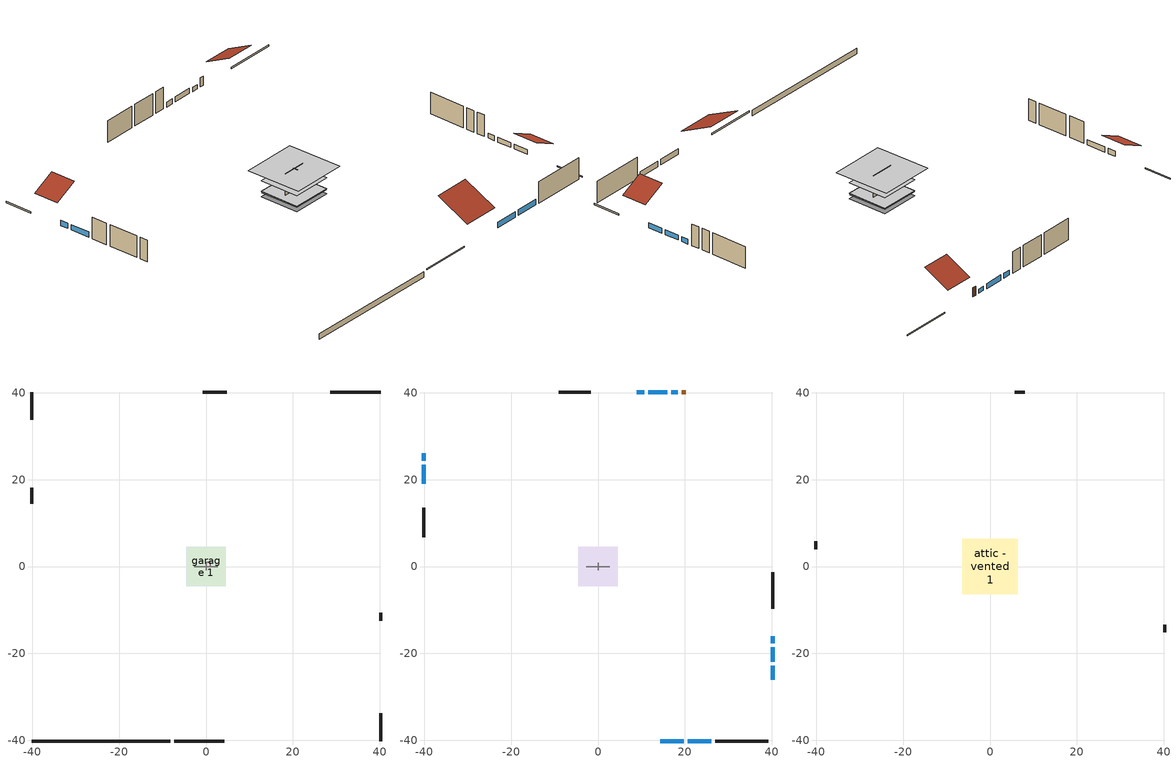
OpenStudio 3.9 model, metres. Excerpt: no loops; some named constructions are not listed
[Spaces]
garage 1
 floor foundation (Slab1 construction): -4.48,-4.48 -4.48,4.48 4.48,4.48 4.48,-4.48 z0
 wall outside (Wall1 construction): -40.2,18.1 -40.2,14.44 z0.3:5.18
 wall outside (Wall2 construction): 4.74,40.2 -0.74,40.2 z0.3:5.18
 wall outside (Wall12 construction): 40.2,-12.45 40.2,-10.62 z0.3:5.18
 wall to conditioned space 1 (Wall5 construction Reversed): -2.74,0 2.74,0 z0.3:5.18
 wall to conditioned space 1 (Wall6 construction Reversed): 0,-0.91 0,0.91 z0.3:5.18
crawlspace - vented 1
 floor foundation (Slab2 construction): -4.59,-4.59 -4.59,4.59 4.59,4.59 4.59,-4.59 z-0.91
 wall outside (RimJoist1 construction): -7.35,-40.2 4.17,-40.2 z0.3:0.61
 wall outside (RimJoist2 construction): -40.2,40.2 -40.2,33.8 z0.3:0.61
 wall outside (RimJoist3 construction): 40.2,40.2 28.67,40.2 z0.3:0.61
 wall outside (RimJoist4 construction): 40.2,-40.2 40.2,-33.8 z0.3:0.61
 wall foundation (FoundationWall1 construction): -40.2,-40.2 -8.28,-40.2 z-0.91:0.3
central ac and furnace airloop ret air space
 floor adiabatic (AdiabaticConst): 0,0 0,1 1,1 1,0 z0
 wall adiabatic (AdiabaticConst): 0,1 0,0 1,0 1,1 0,1 z0:1
 ceiling adiabatic (AdiabaticConst): 1,0 1,1 0,1 0,0 z1
conditioned space 1
 floor to crawlspace - vented 1 (Floor1 construction): -4.59,-4.59 -4.59,4.59 4.59,4.59 4.59,-4.59 z0.3
 floor to garage 1 (Floor2 construction): -4.48,-4.48 -4.48,4.48 4.48,4.48 4.48,-4.48 z0.3
 floor adiabatic (AdiabaticFloorConstruction): -4.59,-4.59 -4.59,4.59 4.59,4.59 4.59,-4.59 z2.74
 wall outside (Wall3 construction): 27,-40.2 39.27,-40.2 z0.3:5.18
 wall outside (Wall4 construction): -40.2,13.51 -40.2,6.69 z0.3:5.18
 wall outside (Wall7 construction): -1.67,40.2 -9.06,40.2 z0.3:5.18
 wall outside (Wall8 construction): 40.2,-9.69 40.2,-1.38 z0.3:5.18
 wall outside (AdiabaticWallConstruction): 14.36,-40.2 19.75,-40.2 / 20.68,-40.2 26.07,-40.2 z0.3:1.52; -40.2,26.14 -40.2,24.38 / 15.95,40.2 11.55,40.2 z0.3:1.46; -40.2,23.45 -40.2,19.03 z0.3:1.49; 18.33,40.2 16.88,40.2 z0.3:1.25; 10.62,40.2 8.93,40.2 / 40.2,-21.89 40.2,-18.56 / 40.2,-26.14 40.2,-22.81 z0.3:1.4; 40.2,-17.63 40.2,-16.08 z0.3:1.34
 wall outside (AdiabaticWallConstruction 1): 20.17,40.2 19.26,40.2 z0.3:2.34
 window (WindowConstruction): 14.36,-40.2 19.75,-40.2 z0.3:1.52
 window (WindowConstruction 1): 20.68,-40.2 26.07,-40.2 z0.3:1.52
 window (WindowConstruction 2): -40.2,26.14 -40.2,24.38 z0.3:1.46
 window (WindowConstruction 3): -40.2,23.45 -40.2,19.03 z0.3:1.49
 window (WindowConstruction 4): 18.33,40.2 16.88,40.2 z0.3:1.25
 window (WindowConstruction 5): 15.95,40.2 11.55,40.2 z0.3:1.46
 window (WindowConstruction 6): 10.62,40.2 8.93,40.2 z0.3:1.4
 window (WindowConstruction 7): 40.2,-21.89 40.2,-18.56 z0.3:1.4
 window (WindowConstruction 8): 40.2,-17.63 40.2,-16.08 z0.3:1.34
 window (WindowConstruction 9): 40.2,-26.14 40.2,-22.82 z0.3:1.4
 door (Door): 20.17,40.2 19.26,40.2 z0.3:2.34
 ceiling adiabatic (AdiabaticFloorConstruction): 4.59,-4.59 4.59,4.59 -4.59,4.59 -4.59,-4.59 z2.74
attic - vented 1
 floor to conditioned space 1 (Floor3 construction Reversed): -6.41,-6.41 -6.41,6.41 6.41,6.41 6.41,-6.41 z5.18
 wall outside (Wall9 construction): -40.2,5.76 -40.2,3.99 z0.3:5.18
 wall outside (Wall10 construction): 40.2,-15.15 40.2,-13.38 z0.3:5.18
 wall outside (Wall11 construction): 8,40.2 5.67,40.2 z0.3:5.18
 roof outside (Roof1 construction): 13.44,-40.2,5.18 13.44,-32.74,8.91 5.1,-32.74,8.91 5.1,-40.2,5.18
 roof outside (Roof2 construction): -40.2,27.07,5.18 -35.01,27.07,7.77 -35.01,32.87,7.77 -40.2,32.87,5.18
 roof outside (Roof3 construction): 40.2,-27.07,5.18 35.01,-27.07,7.77 35.01,-32.87,7.77 40.2,-32.87,5.18
 roof outside (Roof4 construction): 21.1,40.2,5.18 21.1,34.25,8.15 27.75,34.25,8.15 27.75,40.2,5.18
[Material] Roughness=Rough
Name | Thickness {m} | Conductivity {W/m-K} | Density {kg/m3} | Specific Heat {J/kg-K} | Thermal Absorptance | Solar Absorptance | Visible Absorptance
gypsum board | 0.0127 | 0.160291 | 801 | 837.4 | 0.9 | 0.6 | 0.6
osb sheathing 0.5 in. 2; osb sheathing 0.5 in. 3 | 0.0127 | 0.115458 | 512.64 | 1214.23
wall stud and cavity 2 | 0.1397 | 0.0856282 | 139.0536 | 1170.24 | 0.9 | 0.7 | 0.7
floor stud and cavity | 0.1397 | 0.0972396 | 92.3553 | 1139.71 | 0.9 | 0.7 | 0.7
floor rigid ins | 0.051816 | 0.029427 | 32.04 | 1214.23 | 0.9 | 0.7 | 0.7
osb sheathing 0.75 in. | 0.01905 | 0.115458 | 512.64 | 1214.23 | 0.9 | 0.7 | 0.7
floor covering | 0.0127 | 0.0433444 | 54.468 | 1339.84 | 0.9 | 0.6 | 0.6
ceiling loosefill ins | 0.169333 | 0.0480833 | 16.02 | 1046.75 | 0.9 | 0.7 | 0.7
ceiling stud and cavity | 0.1397 | 0.0824711 | 65.682 | 1177.47 | 0.9 | 0.7 | 0.7
[Construction]
Wall5 construction: osb sheathing 0.5 in. 2, wall stud and cavity 2, gypsum board
Wall6 construction: osb sheathing 0.5 in. 3, wall stud and cavity 2, gypsum board
Floor1 construction Reversed: floor covering, osb sheathing 0.75 in., floor rigid ins, floor stud and cavity
Floor3 construction: ceiling loosefill ins, ceiling stud and cavity, gypsum board
[External:File]
External File 1: File=in.schedules.csv
[ElectricEquipment:Definition] Design Level Calculation Method=EquipmentLevel
Name | Design Level {W} | Fraction Latent | Fraction Radiant | Fraction Lost
clothes washer | 229.416 | 0.03 | 0.162 | 0.7
dishwasher | 691.751 | 0.3 | 0.18 | 0.4
[EnergyManagementSystem:Actuator]
Name | Actuated Component | Actuated Component Type | Actuated Component Control Type
water_heater_LESchedOverride | water heater BottomElementSetpoint | Schedule:Constant | Schedule Value
water_heater_UESchedOverride | water heater TopElementSetpoint | Schedule:Constant | Schedule Value
water_heater_HPWHSchedOverride | water heater setpoint | Schedule:Constant | Schedule Value
fridge_schedule_act | fridge schedule | Schedule:Constant | Schedule Value
central_ac_and_furnace_airloop_0_ZoneMixDZToCond_mix_act | central ac and furnace airloop_0 ZoneMixDZToCond mix | ZoneMixing | Air Exchange Flow Rate
central_ac_and_furnace_airloop_0_ZoneMixCondToDZ_mix_act | central ac and furnace airloop_0 ZoneMixCondToDZ mix | ZoneMixing | Air Exchange Flow Rate
natural_vent_flow_act | natural vent flow | Zone Infiltration | Air Exchange Flow Rate
whole_house_fan_flow_act | whole house fan flow | Zone Infiltration | Air Exchange Flow Rate
whole_house_fan_mix_act | whole house fan mix | ZoneMixing | Air Exchange Flow Rate
crawlspace_vented_1_duct_leakage_imbalance_infil_flow_act | crawlspace_vented 1 duct leakage imbalance infil flow | Zone Infiltration | Air Exchange Flow Rate
infil_flow_act | infil flow | Zone Infiltration | Air Exchange Flow Rate
[WaterUse:Equipment:Definition]
Name | Peak Flow Rate {m3/s} | Target Temperature Schedule
dhw fixtures | 3.85412e-05 | mixed water temperature schedule
dhw distribution waste | 1.16841e-05 | mixed water temperature schedule
clothes washer | 1.53085e-05
dishwasher | 8.28909e-06
[WaterUse:Equipment]
Name | Water Use Equipment Definition | Flow Rate Fraction Schedule
dhw fixtures | dhw fixtures | hot_water_fixtures
dhw distribution waste | dhw distribution waste | hot_water_fixtures
clothes washer | clothes washer | hot_water_clothes_washer
dishwasher | dishwasher | hot_water_dishwasher
[EnergyManagementSystem:InternalVariable]
central_ac_and_furnace_airloop_max_sup_fan_mfr: Internal Data Index Key=central ac and furnace supply fan; Internal Data Type=Fan Maximum Mass Flow Rate
[AirLoopHVAC:ReturnPlenum]
Air Loop HVAC Return Plenum 1: ThermalZone=central ac and furnace airloop ret air zone
[EnergyManagementSystem:Subroutine]
central_ac_and_furnace_airloop_0_duct_subroutine: Set AH_MFR = central_ac_and_furnace_airloop_AH_MFR / 1; If AH_MFR > 0; Set AH_Tout = central_ac_and_furnace_airloop_AH_Tout; Set AH_Wout = central_ac_and_furnace_airloop_AH_Wout; Set RA_T = central_ac_and_furnace_airloop_RA_T; Set RA_W = central_ac_and_furnace_airloop_Ra_W; Set Fan_RTF = central_ac_and_furnace_airloop_Fan_RTF; Set DZ_T = central_ac_and_furnace_airloop_0_DZ_T; Set DZ_W = central_ac_and_furnace_airloop_0_DZ_W; Set AH_VFR = central_ac_and_furnace_airloop_AH_VFR / 1; Set h_SA = (@HFnTdbW AH_Tout AH_Wout); Set h_RA = (@HFnTdbW RA_T RA_W); Set h_fg = (@HfgAirFnWTdb AH_Wout AH_Tout); Set h_DZ = (@HFnTdbW DZ_T DZ_W); Set air_cp = 1006.0; Set f_sup = 0.133; Set f_ret = 0.067; Set sup_lk_mfr = f_sup * AH_MFR; Set ret_lk_mfr = f_ret * AH_MFR; Set SupTotLkToCond = sup_lk_mfr*(h_RA - h_SA); Set SupLatLkToCond = sup_lk_mfr*h_fg*(RA_W-AH_Wout); Set SupSensLkToCond = SupTotLkToCond-SupLatLkToCond; Set supply_ua = 168.271; Set eTm = 0-((Fan_RTF/(AH_MFR*air_cp))*supply_ua); Set t_sup = DZ_T+((AH_Tout-DZ_T)*(@Exp eTm)); Set SupCondToCond = AH_MFR*air_cp*(t_sup-AH_Tout); Set SupCondToDZ = 0-SupCondToCond; Set return_ua = 62.323; Set eTm = 0-((Fan_RTF/(AH_MFR*air_cp))*return_ua); Set t_ret = DZ_T+((RA_T-DZ_T)*(@Exp eTm)); Set RetCondToRP = AH_MFR*air_cp*(t_ret-RA_T); Set RetCondToDZ = 0-RetCondToRP; Set RetLatLkToRP = 0; Set RetSensLkToRP = ret_lk_mfr*air_cp*(DZ_T-RA_T); Set SupTotLkToDZ = sup_lk_mfr*(h_SA-h_DZ); Set SupLatLkToDZ = sup_lk_mfr*h_fg*(AH_Wout-DZ_W); Set SupSensLkToDZ = SupTotLkToDZ-SupLatLkToDZ; Set FracOutsideToCond = 1.0; Set FracOutsideToDZ = 0.0; Set FracCondToOutside = 0.0; Set FracDZToOutside = 1.0; Set FracDZToCond = 0.0; Set FracCondToDZ = 0.0; Set lk_imbal_vfr = @ABS(f_sup - f_ret) * AH_VFR; Set ImbalLkCondToDZ = lk_imbal_vfr * FracCondToDZ; Set ImbalLkDZToCond = lk_imbal_vfr * FracDZToCond; Set ImbalLkOutsideToCond = lk_imbal_vfr * FracOutsideToCond; Set ImbalLkOutsideToDZ = lk_imbal_vfr * FracOutsideToDZ; Set ImbalLkCondToOutside = lk_imbal_vfr * FracCondToOutside; Set ImbalLkDZToOutside = lk_imbal_vfr * FracDZToOutside; Else; Set SupLatLkToCond = 0; Set SupSensLkToCond = 0; Set SupCondToCond = 0; Set RetCondToRP = 0; Set RetLatLkToRP = 0; Set RetSensLkToRP = 0; Set RetCondToDZ = 0; Set SupCondToDZ = 0; Set SupLatLkToDZ = 0; Set SupSensLkToDZ = 0; Set ImbalLkCondToDZ = 0; Set ImbalLkDZToCond = 0; Set ImbalLkOutsideToCond = 0; Set ImbalLkOutsideToDZ = 0; Set ImbalLkCondToOutside = 0; Set ImbalLkDZToOutside = 0; EndIf; Set central_ac_and_furnace_airloop_0_SupLatLkToCond = SupLatLkToCond; Set central_ac_and_furnace_airloop_0_SupSensLkToCond = SupSensLkToCond; Set central_ac_and_furnace_airloop_0_SupCondToLv = SupCondToCond; Set central_ac_and_furnace_airloop_0_RetCondToRP = RetCondToRP; Set central_ac_and_furnace_airloop_0_RetLatLkToRP = RetLatLkToRP; Set central_ac_and_furnace_airloop_0_RetSensLkToRP = RetSensLkToRP; Set central_ac_and_furnace_airloop_0_RetCondToDZ = RetCondToDZ; Set central_ac_and_furnace_airloop_0_SupCondToDZ = SupCondToDZ; Set central_ac_and_furnace_airloop_0_SupLatLkToDZ = SupLatLkToDZ; Set central_ac_and_furnace_airloop_0_SupSensLkToDZ = SupSensLkToDZ; Set central_ac_and_furnace_airloop_0_ZoneMixCondToDZ = ImbalLkCondToDZ; Set central_ac_and_furnace_airloop_0_ZoneMixDZToCond = ImbalLkDZToCond; Set central_ac_and_furnace_airloop_0_DuctImbalLkSupFanEquivCond = ImbalLkCondToOutside; Set central_ac_and_furnace_airloop_0_DuctImbalLkExhFanEquivCond = ImbalLkOutsideToCond; Set central_ac_and_furnace_airloop_0_DuctImbalLkSupFanEquivDZ = ImbalLkDZToOutside; Set central_ac_and_furnace_airloop_0_DuctImbalLkExhFanEquivDZ = ImbalLkOutsideToDZ
[Schedule:Ruleset]
Name | Default Day Schedule
cooling season schedule | cooling season schedule default day
natural vent schedule | natural vent schedule default day
[Schedule:Day]
cooling season schedule default day; cooling season schedule day; cooling season schedule day 2; natural vent schedule default day: 24, 0, 0
cooling season schedule day 1; natural vent schedule day: 24, 0, 1
[Schedule:Rule] Apply Monday=Yes; Apply Wednesday=Yes; Apply Friday=Yes; Date Specification Type=DateRange; Start Day=1
Name | Schedule Ruleset | Rule Order | Day Schedule | Apply Sunday | Apply Tuesday | Apply Thursday | Apply Saturday | Start Month | End Month | End Day
cooling season schedule allday rule | cooling season schedule | 2 | cooling season schedule day | Yes | Yes | Yes | Yes | 1 | 5 | 31
cooling season schedule allday rule 1 | cooling season schedule | 1 | cooling season schedule day 1 | Yes | Yes | Yes | Yes | 6 | 9 | 30
cooling season schedule allday rule 2 | cooling season schedule | 0 | cooling season schedule day 2 | Yes | Yes | Yes | Yes | 10 | 12 | 31
natural vent schedule rule | natural vent schedule | 0 | natural vent schedule day | No | No | No | No | 1 | 12 | 31
[Schedule:Constant]
Name | Value
water heater TopElementSetpoint; water heater BottomElementSetpoint; fridge schedule | 0
water heater setpoint | 51.6667
mixed water temperature schedule | 40.5556
[Schedule:File] External File=External File 1; Rows to Skip at Top=1; Number of Hours of Data=8760; Interpolate to Timestep=Yes; Minutes per Item=15; Translate File With Relative Path=Yes
Name | Column Number
dishwasher | 8
hot_water_fixtures | 13
hot_water_clothes_washer | 9
hot_water_dishwasher | 7
